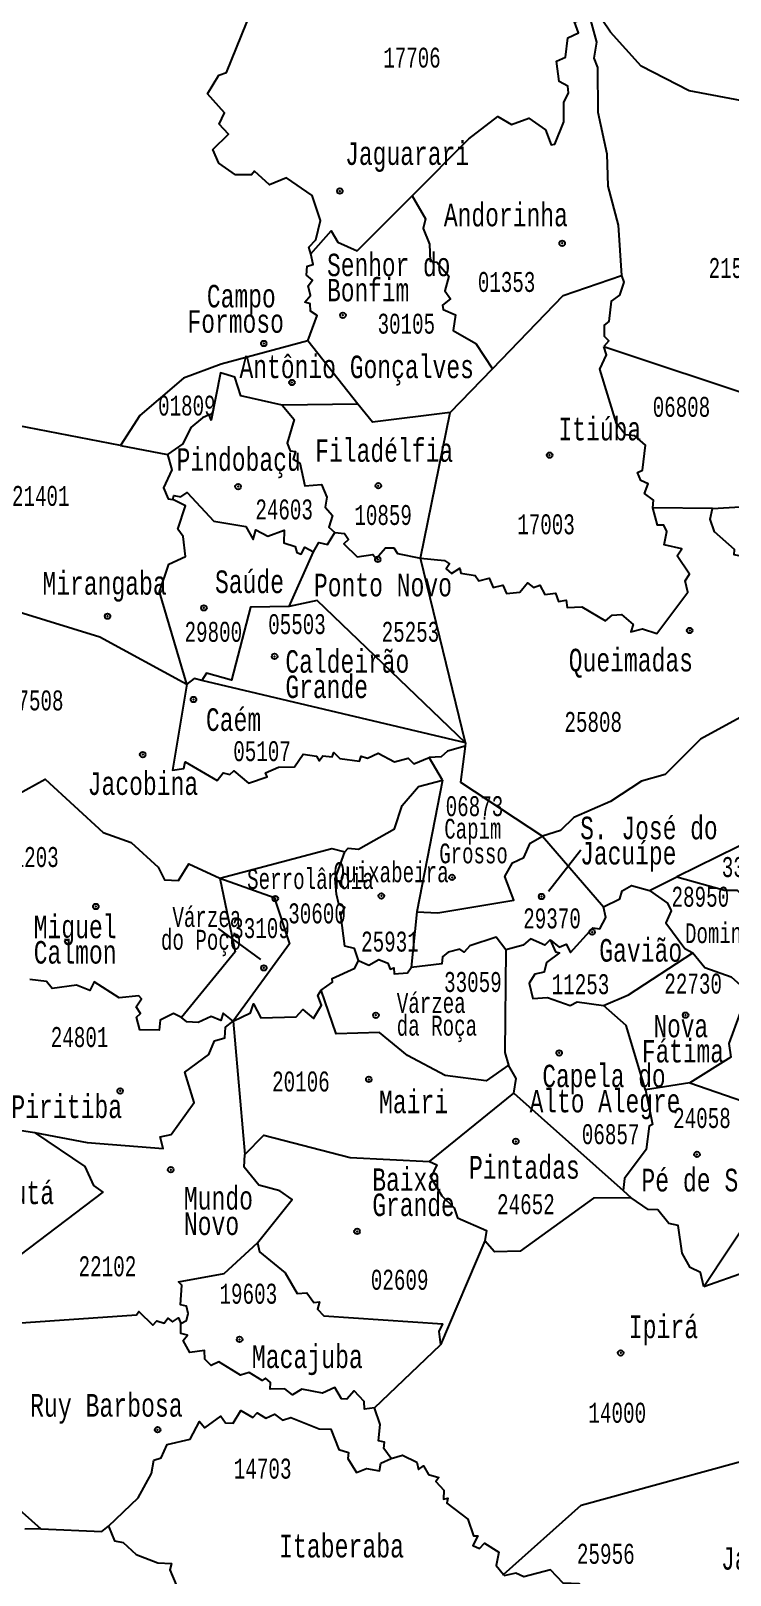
# Model space of a CAD drawing. Header units: millimetres. Extents: x 9851 to 10267, y 23387 to 23778.
# Drawn here: x 10183.74 to 10195.17, y 23599.58 to 23624.81 of the extents above; entities that cross this region are included whole.
import ezdxf
from ezdxf.enums import TextEntityAlignment as Align

# ---------------------------------------------------------------- set-up
doc = ezdxf.new("R2010")
doc.units = ezdxf.units.MM
doc.layers.add('3', color=7, linetype='Continuous')
doc.styles.add('MONOTXT', font='MONOTXT', dxfattribs={"height": 0.2})

# ---------------------------------------------------------------- blocks, each defined once
blk = doc.blocks.new('SEDE')
at = {"layer": '3', "color": 7, "linetype": 'Continuous'}
blk.add_circle((0, 0), 0.00451, dxfattribs=at)

msp = doc.modelspace()

# ---------------------------------------------------------------- linework, layer by layer
at = {"color": 7, "linetype": 'Continuous'}
for p, q in [((10189.087, 23618.714), (10188.269, 23619.749)), ((10193.102, 23619.655), (10198.046, 23618.018)), ((10190.592, 23618.577), (10191.285, 23619.289)), ((10185.207, 23618.04), (10181.419, 23618.764)), ((10189.087, 23618.714), (10187.849, 23618.696)), ((10190.11, 23616.2), (10190.592, 23618.577)), ((10185.207, 23618.04), (10185.974, 23617.893)), ((10194.882, 23617.01), (10193.906, 23617.019)), ((10187.962, 23615.408), (10188.362, 23616.301)), ((10190.843, 23613.18), (10190.11, 23616.2)), ((10190.843, 23613.18), (10186.536, 23614.2)), ((10190.843, 23613.18), (10190.838, 23613.126)), ((10190.469, 23612.571), (10190.252, 23612.94)), ((10190.469, 23612.571), (10190.048, 23610.42)), ((10192.1, 23611.654), (10193.1, 23610.501)), ((10192.2, 23610.756), (10192.728, 23611.432)), ((10193.851, 23610.769), (10194.3, 23610.988)), ((10190.048, 23610.42), (10189.956, 23609.508)), ((10187.501, 23609.642), (10186.808, 23610.148)), ((10187.046, 23608.632), (10187.24, 23606.455)), ((10194.51, 23607.624), (10193.786, 23607.507)), ((10190.257, 23606.341), (10191.635, 23607.453)), ((10191.635, 23607.453), (10193.422, 23605.865)), ((10182.282, 23607.056), (10183.799, 23606.812)), ((10193.422, 23605.865), (10193.553, 23605.747)), ((10191.162, 23605.043), (10190.437, 23603.345)), ((10195.422, 23604.531), (10194.739, 23604.288)), ((10189.359, 23602.315), (10190.437, 23603.345)), ((10183.902, 23600.335), (10183.64, 23600.329)), ((10191.471, 23599.568), (10191.465, 23599.591))]:
    msp.add_line(p, q, dxfattribs=at)
for points in [[(10188.318, 23621.169), (10188.283, 23621.282), (10188.397, 23621.4), (10188.475, 23621.714), (10188.338, 23622.126), (10187.918, 23622.414), (10187.639, 23622.298), (10187.397, 23622.52), (10187.347, 23622.461), (10187.083, 23622.459), (10186.811, 23622.65), (10186.716, 23622.874), (10186.97, 23623.126), (10186.82, 23623.292), (10186.906, 23623.473), (10186.625, 23623.785), (10186.811, 23624.091), (10186.94, 23624.134), (10187.582, 23625.725)], [(10189.97, 23622.121), (10190.901, 23623.05), (10191.372, 23623.412), (10191.597, 23623.282), (10191.879, 23623.385), (10192.154, 23623.198), (10192.243, 23622.954), (10192.305, 23622.963), (10192.449, 23623.33), (10192.451, 23623.644), (10192.525, 23623.803), (10192.515, 23623.909), (10192.375, 23623.987), (10192.329, 23624.319), (10192.478, 23624.385), (10192.515, 23624.7), (10192.692, 23624.781), (10192.626, 23624.963), (10192.767, 23625.001), (10192.735, 23625.198), (10192.621, 23625.349), (10192.694, 23625.399)], [(10192.694, 23625.399), (10192.719, 23625.271), (10192.867, 23625.28), (10192.9, 23625.176), (10192.872, 23625.051), (10192.983, 23624.632), (10192.942, 23624.369), (10193.003, 23624.215), (10193.008, 23623.484), (10193.156, 23622.804), (10193.169, 23622.274), (10193.338, 23621.641), (10193.395, 23620.815)], [(10198.135, 23622.306), (10196.408, 23623.477), (10194.497, 23623.833), (10193.717, 23624.235), (10193.216, 23624.793), (10192.803, 23625.403)], [(10188.318, 23621.169), (10188.651, 23621.549), (10188.755, 23621.359), (10189.075, 23621.217), (10189.97, 23622.121)], [(10189.97, 23622.121), (10190.19, 23621.742), (10190.151, 23621.582), (10190.257, 23621.331), (10190.269, 23621.051), (10190.373, 23621.032), (10190.572, 23620.808), (10190.507, 23620.566), (10190.6, 23620.437), (10190.468, 23620.334), (10190.479, 23620.263), (10190.683, 23620.174), (10190.645, 23619.916), (10191.013, 23619.706), (10191.285, 23619.289)], [(10188.269, 23619.749), (10188.418, 23620.161), (10188.31, 23620.231), (10188.306, 23620.355), (10188.216, 23620.383), (10188.31, 23620.49), (10188.272, 23620.645), (10188.346, 23620.739), (10188.248, 23620.824), (10188.256, 23620.968), (10188.352, 23620.996), (10188.318, 23621.169)], [(10191.285, 23619.289), (10192.438, 23620.49), (10193.395, 23620.815)], [(10193.395, 23620.815), (10193.429, 23620.709), (10193.358, 23620.493), (10193.227, 23620.396), (10193.188, 23620.066), (10193.111, 23620.003), (10193.108, 23619.825), (10193.187, 23619.75), (10193.102, 23619.655)], [(10188.269, 23619.749), (10186.849, 23619.37), (10186.233, 23619.138), (10185.522, 23618.531), (10185.207, 23618.04)], [(10193.906, 23617.019), (10193.915, 23617.145), (10193.767, 23617.255), (10193.829, 23617.413), (10193.707, 23617.467), (10193.653, 23617.596), (10193.739, 23617.637), (10193.788, 23618.045), (10193.612, 23618.194), (10193.456, 23618.213), (10193.312, 23618.398), (10193.04, 23619.288), (10193.146, 23619.521), (10193.102, 23619.655)], [(10187.849, 23618.696), (10187.172, 23618.852), (10187.072, 23619.155), (10186.839, 23619.227), (10186.685, 23618.453), (10186.655, 23618.537), (10186.547, 23618.492), (10186.357, 23618.334), (10186.227, 23618.068), (10185.974, 23617.893)], [(10187.849, 23618.696), (10188.045, 23618.463), (10187.93, 23618.076), (10187.976, 23617.954), (10188.067, 23617.939), (10188.027, 23617.816), (10188.138, 23617.755), (10188.217, 23617.379), (10188.492, 23617.403), (10188.576, 23617.195), (10188.552, 23617.029), (10188.669, 23616.897), (10188.613, 23616.705), (10188.71, 23616.616)], [(10190.592, 23618.577), (10189.325, 23618.418), (10189.087, 23618.714)], [(10185.974, 23617.893), (10186.042, 23617.639), (10185.907, 23617.345), (10185.986, 23617.168), (10186.06, 23617.154)], [(10186.289, 23614.139), (10185.844, 23615.65), (10185.997, 23616.098), (10186.266, 23616.227), (10186.232, 23616.554), (10186.141, 23616.674), (10186.268, 23617.053), (10186.06, 23617.154)], [(10186.06, 23617.154), (10186.078, 23617.223), (10186.192, 23617.201), (10186.296, 23617.27), (10186.733, 23616.802), (10187.255, 23616.714), (10187.376, 23616.505), (10187.419, 23616.66), (10187.613, 23616.555), (10187.882, 23616.655), (10187.873, 23616.45), (10188.061, 23616.388), (10188.087, 23616.291), (10188.158, 23616.261), (10188.217, 23616.377), (10188.362, 23616.301)], [(10194.882, 23617.01), (10196.978, 23617.133), (10197.102, 23616.96), (10197.053, 23616.811), (10197.117, 23616.621), (10196.995, 23615.992), (10197.049, 23615.499), (10196.97, 23615.327), (10197.248, 23615.305), (10197.477, 23615.126), (10197.483, 23615.011)], [(10181.436, 23616.99), (10182.434, 23616.988), (10182.538, 23616.42), (10182.951, 23615.992), (10183.037, 23615.789), (10183.421, 23615.514), (10183.542, 23615.318), (10184.869, 23614.912), (10186.289, 23614.139)], [(10190.11, 23616.2), (10190.501, 23616.16), (10190.585, 23616.105), (10190.529, 23616.025), (10190.614, 23615.946), (10190.751, 23616.032), (10190.77, 23615.955), (10191.003, 23615.914), (10191.063, 23615.827), (10191.233, 23615.869), (10191.294, 23615.717), (10191.454, 23615.757), (10191.512, 23615.622), (10191.73, 23615.64), (10191.858, 23615.797), (10191.955, 23615.719), (10192.058, 23615.756), (10192.143, 23615.606), (10192.313, 23615.626), (10192.363, 23615.489), (10192.491, 23615.51), (10192.506, 23615.391), (10192.745, 23615.4), (10193.132, 23615.172), (10193.239, 23615.265), (10193.391, 23615.277), (10193.583, 23615.114), (10193.545, 23614.993), (10193.738, 23615.04), (10193.971, 23614.965), (10194.48, 23615.643), (10194.436, 23615.827), (10194.507, 23615.935), (10194.305, 23616.235), (10194.381, 23616.35), (10194.093, 23616.413), (10194.134, 23616.635), (10194.083, 23616.736), (10193.979, 23616.738), (10193.906, 23617.019)], [(10196.581, 23614.597), (10195.574, 23615.34), (10195.502, 23615.538), (10195.39, 23615.621), (10195.445, 23615.892), (10195.353, 23615.967), (10195.37, 23616.223), (10195.232, 23616.25), (10195.24, 23616.338), (10194.911, 23616.628), (10194.843, 23616.833), (10194.882, 23617.01)], [(10188.362, 23616.301), (10188.448, 23616.451), (10188.591, 23616.42), (10188.71, 23616.616)], [(10188.71, 23616.616), (10188.868, 23616.601), (10188.931, 23616.504), (10188.856, 23616.429), (10189.073, 23616.218), (10189.332, 23616.256), (10189.386, 23616.194), (10189.534, 23616.368), (10189.675, 23616.366), (10189.733, 23616.272), (10190.11, 23616.2)], [(10187.962, 23615.408), (10187.329, 23615.399), (10187.02, 23614.203), (10186.612, 23614.317), (10186.536, 23614.2)], [(10190.843, 23613.18), (10188.419, 23615.508), (10187.962, 23615.408)], [(10196.581, 23614.597), (10196.645, 23614.515), (10196.615, 23614.437), (10196.494, 23614.482), (10196.318, 23614.361), (10196.183, 23614.147), (10196.006, 23614.115), (10195.814, 23613.848), (10195.673, 23613.86), (10195.574, 23613.727), (10194.683, 23613.239), (10194.106, 23612.663), (10193.718, 23612.556), (10193.212, 23612.223), (10192.613, 23611.959), (10192.396, 23611.745), (10192.1, 23611.654)], [(10186.289, 23614.139), (10186.056, 23612.732), (10186.241, 23612.758), (10186.26, 23612.871), (10186.786, 23612.564), (10186.881, 23612.688), (10186.991, 23612.662), (10187.056, 23612.72), (10187.298, 23612.521), (10187.601, 23612.624), (10187.577, 23612.69), (10187.787, 23612.78), (10188.049, 23612.787), (10188.191, 23612.997), (10188.411, 23612.96), (10188.455, 23612.888), (10188.512, 23612.97), (10188.667, 23612.951), (10188.69, 23613.024), (10188.791, 23612.923), (10189.111, 23612.882), (10189.138, 23612.964), (10189.243, 23612.928), (10189.415, 23613.009), (10189.686, 23612.87), (10189.908, 23612.927), (10189.997, 23612.834), (10190.252, 23612.94)], [(10186.536, 23614.2), (10186.41, 23614.232), (10186.289, 23614.139)], [(10190.838, 23613.126), (10190.547, 23613.046), (10190.444, 23612.949), (10190.252, 23612.94)], [(10190.838, 23613.126), (10190.763, 23612.537), (10192.1, 23611.654)], [(10183.498, 23612.324), (10183.977, 23612.587), (10184.924, 23611.716), (10185.38, 23611.553), (10185.822, 23611.146), (10185.926, 23610.943), (10186.155, 23610.932), (10186.324, 23611.2), (10186.827, 23610.969)], [(10188.873, 23611.397), (10188.928, 23611.461), (10189.094, 23611.442), (10189.682, 23611.772), (10189.809, 23612.155), (10190.075, 23612.467), (10190.469, 23612.571)], [(10197.918, 23611.16), (10195.959, 23611.807), (10194.3, 23610.988)], [(10190.048, 23610.42), (10190.392, 23610.403), (10191.635, 23610.609), (10191.488, 23610.996), (10191.614, 23611.218), (10191.798, 23611.306), (10191.903, 23611.543), (10192.1, 23611.654)], [(10186.827, 23610.969), (10188.66, 23611.453), (10188.873, 23611.397)], [(10189.096, 23609.623), (10189.032, 23609.817), (10188.873, 23609.859), (10188.805, 23610.366), (10188.871, 23610.487), (10188.773, 23610.546), (10188.735, 23610.705), (10188.712, 23610.957), (10188.873, 23611.397)], [(10186.827, 23610.969), (10187.077, 23609.767), (10186.202, 23608.691)], [(10186.827, 23610.969), (10187.715, 23610.651), (10187.969, 23609.894), (10187.046, 23608.632)], [(10193.1, 23610.501), (10193.364, 23610.628), (10193.405, 23610.759), (10193.558, 23610.846), (10193.851, 23610.769)], [(10193.851, 23610.769), (10194.146, 23610.559), (10194.204, 23610.437), (10194.117, 23610.24), (10194.428, 23609.818), (10194.56, 23609.75)], [(10194.3, 23610.988), (10195.077, 23610.77), (10195.283, 23610.773), (10195.863, 23610.24), (10195.85, 23610.027), (10195.987, 23609.943)], [(10192.227, 23609.961), (10192.377, 23609.84), (10192.487, 23609.89), (10192.561, 23609.756), (10192.923, 23610.157), (10193.039, 23610.142), (10193.137, 23610.323), (10193.1, 23610.501)], [(10191.503, 23609.8), (10191.344, 23610.007), (10190.917, 23609.864), (10190.822, 23609.757), (10190.752, 23609.806), (10190.563, 23609.758), (10190.469, 23609.684), (10190.458, 23609.569), (10189.956, 23609.508)], [(10191.503, 23609.8), (10191.484, 23608.121), (10191.549, 23607.913)], [(10192.227, 23609.961), (10192.142, 23609.875), (10191.905, 23609.978), (10191.788, 23609.875), (10191.503, 23609.8)], [(10192.227, 23609.961), (10192.313, 23609.763), (10192.38, 23609.748), (10192.168, 23609.593), (10192.129, 23609.434), (10191.975, 23609.4), (10191.885, 23609.253), (10191.946, 23609.001), (10192.184, 23609.019), (10192.556, 23608.886), (10192.667, 23608.947), (10193.098, 23608.89)], [(10193.098, 23608.89), (10193.51, 23609.064), (10194.56, 23609.75)], [(10194.56, 23609.75), (10194.753, 23609.506), (10195.187, 23609.355), (10195.386, 23609.175)], [(10188.484, 23609.139), (10188.671, 23609.271), (10188.667, 23609.33), (10189.035, 23609.499), (10189.096, 23609.623)], [(10189.096, 23609.623), (10189.262, 23609.548), (10189.425, 23609.641), (10189.577, 23609.582), (10189.614, 23609.481), (10189.673, 23609.504), (10189.68, 23609.403), (10189.897, 23609.423), (10189.956, 23609.508)], [(10186.202, 23608.691), (10186.073, 23608.757), (10185.854, 23608.648), (10185.839, 23608.486), (10185.524, 23608.489), (10185.465, 23608.698), (10185.531, 23608.755), (10185.463, 23608.864), (10185.549, 23608.995), (10185.507, 23609.044), (10185.185, 23609.012), (10184.774, 23609.275), (10184.706, 23609.134), (10184.488, 23609.221), (10184.09, 23609.167), (10183.998, 23609.278), (10183.724, 23609.311)], [(10187.046, 23608.632), (10187.33, 23608.768), (10187.377, 23608.916), (10187.499, 23608.685), (10188.075, 23608.702), (10188.184, 23608.821), (10188.362, 23608.675), (10188.489, 23608.894), (10188.431, 23609.053), (10188.484, 23609.139)], [(10191.549, 23607.913), (10191.18, 23607.659), (10190.513, 23607.742), (10189.898, 23608.072), (10189.44, 23608.449), (10188.732, 23608.422), (10188.484, 23609.139)], [(10195.386, 23609.175), (10195.39, 23608.939), (10195.15, 23608.267), (10195.18, 23608.044), (10194.51, 23607.624)], [(10187.046, 23608.632), (10186.884, 23608.765), (10186.847, 23608.64), (10186.69, 23608.708), (10186.477, 23608.609), (10186.291, 23608.623), (10186.202, 23608.691)], [(10193.786, 23607.507), (10193.469, 23608.559), (10193.098, 23608.89)], [(10183.799, 23606.812), (10184.659, 23606.648), (10185.905, 23606.552), (10185.854, 23606.743), (10186.036, 23606.778), (10186.409, 23607.305), (10186.258, 23607.796), (10186.648, 23608.087), (10186.742, 23608.311), (10186.913, 23608.358), (10186.923, 23608.533), (10187.046, 23608.632)], [(10191.635, 23607.453), (10191.67, 23607.696), (10191.549, 23607.913)], [(10193.786, 23607.507), (10193.9, 23606.941), (10193.845, 23606.917), (10193.795, 23606.535), (10193.442, 23606.062), (10193.422, 23605.865)], [(10194.51, 23607.624), (10195.375, 23607.327), (10195.412, 23606.473), (10195.555, 23606.556), (10195.986, 23606.172), (10194.739, 23604.288)], [(10183.799, 23606.812), (10184.625, 23606.257), (10184.762, 23605.948), (10184.919, 23605.835), (10183.559, 23604.807), (10183.513, 23604.899), (10183.443, 23604.799), (10183.249, 23604.807), (10182.91, 23605.194), (10182.207, 23605.155), (10182.088, 23605.029), (10181.978, 23605.054), (10181.921, 23604.984)], [(10187.24, 23606.455), (10187.549, 23606.771), (10188.957, 23606.403), (10190.257, 23606.341)], [(10187.447, 23605.008), (10188.012, 23605.716), (10187.808, 23605.859), (10187.466, 23605.952), (10187.225, 23606.248), (10187.24, 23606.455)], [(10190.257, 23606.341), (10190.373, 23606.283), (10190.279, 23606.075), (10190.458, 23605.778), (10190.656, 23605.583), (10190.714, 23605.42), (10191.187, 23605.211), (10191.162, 23605.043)], [(10193.553, 23605.747), (10192.938, 23605.739), (10191.735, 23604.871), (10191.32, 23604.861), (10191.162, 23605.043)], [(10194.739, 23604.288), (10194.685, 23604.523), (10194.515, 23604.607), (10194.385, 23604.843), (10194.318, 23605.29), (10194.165, 23605.325), (10193.988, 23605.547), (10193.827, 23605.556), (10193.553, 23605.747)], [(10186.189, 23603.692), (10186.283, 23603.741), (10186.31, 23603.855), (10186.282, 23603.976), (10186.187, 23603.998), (10186.208, 23604.317), (10186.154, 23604.374), (10186.901, 23604.507), (10187.447, 23605.008)], [(10187.447, 23605.008), (10187.476, 23604.86), (10187.899, 23604.521), (10188.094, 23604.183), (10188.252, 23604.194), (10188.366, 23604.036), (10188.457, 23604.047), (10188.423, 23603.924), (10188.531, 23603.817), (10190.467, 23603.684), (10190.409, 23603.56), (10190.437, 23603.345)], [(10182.078, 23603.601), (10185.468, 23603.835), (10185.505, 23603.887), (10185.735, 23603.665), (10185.801, 23603.736), (10185.918, 23603.696), (10185.978, 23603.777), (10186.058, 23603.721), (10186.153, 23603.786), (10186.189, 23603.692)], [(10189.359, 23602.315), (10189.195, 23602.29), (10189.188, 23602.418), (10189.024, 23602.593), (10188.902, 23602.457), (10188.816, 23602.46), (10188.71, 23602.645), (10188.508, 23602.554), (10188.169, 23602.618), (10188.018, 23602.525), (10187.894, 23602.621), (10187.653, 23602.619), (10187.657, 23602.728), (10187.578, 23602.797), (10187.522, 23602.762), (10187.307, 23602.891), (10187.169, 23602.849), (10186.81, 23603.067), (10186.69, 23603.007), (10186.585, 23603.106), (10186.58, 23603.252), (10186.34, 23603.216), (10186.231, 23603.415), (10186.301, 23603.503), (10186.19, 23603.528), (10186.189, 23603.692)], [(10179.998, 23602.377), (10182.424, 23601.654), (10183.902, 23600.335)], [(10185.009, 23600.379), (10185.492, 23600.843), (10185.711, 23601.241), (10185.753, 23601.457), (10185.872, 23601.498), (10185.969, 23601.714), (10186.342, 23601.8), (10186.494, 23602.092), (10186.582, 23601.986), (10186.847, 23602.178), (10186.921, 23602.07), (10187.049, 23602.065), (10187.173, 23602.27), (10187.369, 23602.154), (10187.438, 23602.23), (10187.58, 23602.142), (10187.72, 23602.209), (10187.854, 23602.112), (10187.991, 23602.157), (10188.451, 23601.97), (10188.641, 23601.963), (10188.773, 23601.634), (10188.932, 23601.582), (10188.919, 23601.487), (10189.062, 23601.257), (10189.228, 23601.321), (10189.436, 23601.286), (10189.459, 23601.409), (10189.631, 23601.485)], [(10189.631, 23601.485), (10189.509, 23601.649), (10189.519, 23601.751), (10189.422, 23601.776), (10189.448, 23602.04), (10189.359, 23602.315)], [(10191.465, 23599.591), (10192.732, 23600.723), (10196.433, 23601.736)], [(10189.631, 23601.485), (10189.815, 23601.538), (10190.046, 23601.427), (10190.075, 23601.308), (10190.16, 23601.366), (10190.241, 23601.224), (10190.408, 23601.175), (10190.357, 23601.107), (10190.491, 23600.966), (10190.486, 23600.823), (10190.554, 23600.838), (10190.541, 23600.758), (10190.883, 23600.494), (10190.974, 23600.219), (10191.045, 23600.221), (10190.964, 23600.062), (10191.07, 23600.016), (10191.152, 23600.101), (10191.391, 23599.954), (10191.344, 23599.736), (10191.465, 23599.591)], [(10183.902, 23600.335), (10184.898, 23600.29), (10185.009, 23600.379)], [(10185.009, 23600.379), (10185.105, 23600.138), (10185.248, 23600.115), (10185.463, 23599.918), (10185.816, 23599.779), (10186.038, 23599.767), (10186.013, 23599.666), (10187.191, 23596.88)], [(10192.86, 23599.2), (10192.703, 23599.439), (10192.441, 23599.449), (10192.235, 23599.665), (10191.796, 23599.551), (10191.664, 23599.613), (10191.471, 23599.568)]]:
    msp.add_lwpolyline(points, dxfattribs=at)
for p in [(10188.791, 23622.196), (10192.424, 23621.343), (10188.841, 23620.166), (10187.547, 23619.705), (10188.008, 23619.068), (10192.219, 23617.88), (10187.127, 23617.366), (10189.419, 23617.382), (10189.41, 23616.177), (10186.569, 23615.385), (10184.994, 23615.249), (10194.508, 23615.016), (10187.724, 23614.593), (10186.399, 23613.888), (10185.569, 23612.988), (10190.624, 23610.982), (10184.802, 23610.505), (10187.735, 23610.635), (10189.469, 23610.677), (10192.087, 23610.669), (10192.913, 23610.088), (10187.549, 23609.502), (10189.38, 23608.727), (10194.441, 23608.73), (10192.374, 23608.113), (10185.199, 23607.491), (10189.263, 23607.68), (10191.666, 23606.668), (10194.627, 23606.455), (10186.027, 23606.205), (10189.072, 23605.196), (10187.152, 23603.432), (10193.38, 23603.21), (10185.813, 23601.955)]:
    msp.add_point(p, dxfattribs=at)

# ---------------------------------------------------------------- block references
for p, xscale, yscale, zscale, rotation in [((10188.791, 23622.196), 9.999988896858506, 9.999988896858506, 10, 1.374177562266713), ((10192.424, 23621.343), 10, 10, 10, 1.409404858825805), ((10188.841, 23620.166), 9.999979097573462, 9.999979097573462, 10, 1.40487054134067), ((10187.547, 23619.705), 10.00001766343253, 10.00001766343253, 10, 1.402996931725311), ((10188.008, 23619.068), 9.999978385790797, 9.999978385790797, 10, 1.415546086516923), ((10192.219, 23617.88), 10, 10, 10, 1.461448893171209), ((10187.127, 23617.366), 10.00001055864158, 10.00001055864158, 10, 1.433689842729287), ((10189.419, 23617.382), 9.999987751285262, 9.999987751285262, 10, 1.449706485144701), ((10189.41, 23616.177), 10.00001942689008, 10.00001942689008, 10, 1.46731667622519), ((10184.994, 23615.249), 9.999978333423543, 9.999978333423543, 10, 1.447572725975472), ((10186.569, 23615.385), 10.00002319178689, 10.00002319178689, 10, 1.457708046159696), ((10194.508, 23615.016), 9.999984179255636, 9.999984179255636, 10, 1.520967924309229), ((10187.724, 23614.593), 10.00001834409574, 10.00001834409574, 10, 1.477458744439926), ((10186.399, 23613.888), 10.00001714355672, 10.00001714355672, 10, 1.477192028879748), ((10185.569, 23612.988), 10, 10, 10, 1.482799946215461), ((10190.624, 23610.982), 9.999986843478549, 9.999986843478549, 10, 1.551394232679453), ((10184.802, 23610.505), 9.999979008559968, 9.999979008559968, 10, 1.509758968872198), ((10187.735, 23610.635), 10, 10, 10, 1.532710286792618), ((10189.469, 23610.677), 10, 10, 10, 1.546319582662822), ((10192.087, 23610.669), 10.00001760152448, 10.00001760152448, 10, 1.567670549638617), ((10192.913, 23610.088), 9.999999999999998, 9.999999999999998, 9.999999999999998, 1.582620625696597), ((10187.549, 23609.502), 10.00001073493326, 10.00001073493326, 10, 1.546586289933551), ((10189.38, 23608.727), 9.999999999999998, 9.999999999999998, 9.999999999999998, 1.573011947723666), ((10194.441, 23608.73), 10.00001374435977, 10.00001374435977, 10, 1.614913745177517), ((10192.374, 23608.113), 10.00002102012736, 10.00002102012736, 10, 1.606905280547782), ((10189.263, 23607.68), 10.000014211435, 10.000014211435, 10, 1.586354461580115), ((10185.199, 23607.491), 10, 10, 10, 1.552727768184645), ((10191.666, 23606.668), 10, 10, 10, 1.62132203494787), ((10194.627, 23606.455), 10, 10, 10, 1.649881354658642), ((10186.027, 23606.205), 10.00001577355646, 10.00001577355646, 10, 1.577012504025865), ((10189.072, 23605.196), 9.999984275208, 9.999984275208, 10, 1.618388353391983), ((10187.152, 23603.432), 10, 10, 10, 1.623455616193839), ((10193.38, 23603.21), 10.00000000000001, 10.00000000000001, 10.00000000000001, 1.685115727466193), ((10185.813, 23601.955), 10, 10, 10, 1.629330527503604)]:
    msp.add_blockref('SEDE', p, dxfattribs=dict(at, xscale=xscale, yscale=yscale, zscale=zscale, rotation=rotation))

# ---------------------------------------------------------------- texts
at = {"color": 7, "linetype": 'Continuous', "style": 'MONOTXT'}
for s, height, rotation, width, p in [('17706', 0.3249, 0, 0.666761, (10189.969, 23624.377)), ('21500', 0.3253, 360, 0.666755, (10195.287, 23620.939)), ('01353', 0.3253, 360, 0.666763, (10191.515, 23620.711)), ('30105', 0.3254, 360, 0.666763, (10189.877, 23620.029)), ('21401', 0.3256, 360, 0.666758, (10183.902, 23617.215)), ('10859', 0.3257, 360, 0.666763, (10189.498, 23616.903)), ('17003', 0.3257, 360, 0.666755, (10192.16, 23616.751)), ('05503', 0.3259, 0, 0.666758, (10188.09, 23615.12)), ('29800', 0.3259, 0, 0.666763, (10186.723, 23614.994)), ('25253', 0.3259, 0, 0.66676, (10189.944, 23614.994)), ('25808', 0.326, 0, 0.666763, (10192.931, 23613.522)), ('05107', 0.3261, 360, 0.66676, (10187.519, 23613.044)), ('06873', 0.3262, 360, 0.66676, (10190.99, 23612.145)), ('Capim ', 0.3232, 0.0216, 0.666758, (10191.057, 23611.742)), ('Grosso', 0.3232, 0.0216, 0.666758, (10190.975, 23611.373)), ('21203', 0.3263, 0, 0.666757, (10183.725, 23611.314)), ('33000', 0.3263, 360, 0.66676, (10195.503, 23611.15)), ('28950', 0.3264, 360, 0.666757, (10194.682, 23610.665)), ('30600', 0.3265, 360, 0.666757, (10188.418, 23610.393)), ('33109', 0.3264, 0, 0.66676, (10187.502, 23610.152)), ('29370', 0.3264, 360, 0.666757, (10192.258, 23610.311)), ('25931', 0.3265, 0, 0.66676, (10189.609, 23609.932)), ('33059', 0.3265, 0, 0.66676, (10190.965, 23609.272)), ('11253', 0.3265, 0, 0.666763, (10192.723, 23609.236)), ('22730', 0.3265, 0, 0.666755, (10194.564, 23609.245)), ('24801', 0.3266, 0, 0.66676, (10184.537, 23608.372)), ('20106', 0.3267, 360, 0.66676, (10188.154, 23607.646)), ('06857', 0.3268, 360, 0.666757, (10193.216, 23606.785)), ('24652', 0.327, 0, 0.66676, (10191.831, 23605.641)), ('19603', 0.3271, 0, 0.666763, (10187.295, 23604.178)), ('14000', 0.3274, 360, 0.66676, (10193.324, 23602.233)), ('14703', 0.3275, 360, 0.66676, (10187.528, 23601.32)), ('25956', 0.3276, 0, 0.666763, (10193.137, 23599.928))]:
    msp.add_text(s, height=height, rotation=rotation, dxfattribs=dict(at, width=width)).set_placement(p, align=Align.MIDDLE)
for s, height, rotation, width, p in [('Jaguarari', 0.3685, 360, 0.705882, (10188.877, 23622.624)), ('Senhor do ', 0.3665, 359.997, 0.70588, (10188.582, 23620.806)), ('Bonfim', 0.3665, 359.997, 0.70588, (10188.582, 23620.394)), ('Iti%%250ba', 0.369, 0, 0.705881, (10192.362, 23618.122)), ('Sa%%250de', 0.3693, 360, 0.705884, (10186.75, 23615.627)), ('S. Jos%%233 do ', 0.3678, 359.9923, 0.705879, (10192.718, 23611.605)), ('Jacu%%237pe', 0.3678, 359.9923, 0.705879, (10192.718, 23611.192)), ('Baixa ', 0.3674, 359.9966, 0.705885, (10189.321, 23605.86)), ('Grande', 0.3674, 359.9966, 0.705885, (10189.321, 23605.447)), ('Ipir%%225 ', 0.3709, 360, 0.705879, (10193.513, 23603.452)), ('Itaberaba', 0.3714, 0, 0.705881, (10187.797, 23599.868))]:
    msp.add_text(s, height=height, rotation=rotation, dxfattribs=dict(at, width=width)).set_placement(p)
for s, height, rotation, width, p in [('Andorinha', 0.3686, 0, 0.705882, (10192.517, 23621.621)), ('Campo ', 0.3685, 359.9926, 0.705879, (10187.968, 23620.295)), ('Formoso', 0.3685, 359.9926, 0.705879, (10187.876, 23619.881)), ('Ruy Barbosa', 0.37108, 360, 0.705881, (10186.222, 23602.169))]:
    msp.add_text(s, height=height, rotation=rotation, dxfattribs=dict(at, width=width)).set_placement(p, align=Align.RIGHT)
at = {"color": 7, "linetype": 'Continuous', "style": 'MONOTXT', "width": 0.705881}
for s, height, p in [('Ant%%244nio Gon%%231alves', 0.36887, (10187.15, 23619.139)), ('Jacobina', 0.3697, (10184.669, 23612.329))]:
    msp.add_text(s, height=height, dxfattribs=at).set_placement(p)
at = {"color": 7, "linetype": 'Continuous', "style": 'MONOTXT'}
for s, height, width, p in [('01809', 0.3255, 0.666766, (10186.29, 23618.691)), ('06808', 0.3255, 0.666758, (10194.373, 23618.67)), ('24603', 0.3257, 0.666763, (10187.88, 23616.994)), ('17508', 0.326, 0.666755, (10183.804, 23613.873)), ('24058', 0.3268, 0.666766, (10194.708, 23607.049)), ('22102', 0.3271, 0.66676, (10184.992, 23604.626)), ('02609', 0.3271, 0.66676, (10189.768, 23604.406))]:
    msp.add_text(s, height=height, dxfattribs=dict(at, width=width)).set_placement(p, align=Align.MIDDLE)
for s, height, rotation, width, p in [('Filad%%233lfia', 0.36905, 360, 0.705881, (10189.515, 23617.772)), ('Pindoba%%231u', 0.36907, 0, 0.705887, (10187.137, 23617.625)), ('Mirangaba', 0.3693, 360, 0.705883, (10184.945, 23615.601)), ('Quixabeira', 0.3263, 360, 0.666757, (10189.628, 23610.902))]:
    msp.add_text(s, height=height, rotation=rotation, dxfattribs=dict(at, width=width)).set_placement(p, align=Align.CENTER)
for s, height, width, p in [('Ponto Novo', 0.3693, 0.705878, (10189.495, 23615.943)), ('Pintadas', 0.3705, 0.705884, (10191.806, 23606.429)), ('P%%233 de Serra', 0.37051, 0.705881, (10194.963, 23606.22))]:
    msp.add_text(s, height=height, dxfattribs=dict(at, width=width)).set_placement(p, align=Align.TOP_CENTER)
for s, height, rotation, width, p in [('Caldeir%%227o ', 0.36824, 359.9896, 0.705888, (10187.901, 23614.51)), ('Grande', 0.3682, 359.9896, 0.705888, (10187.901, 23614.096)), (' V%%225rzea ', 0.32498, 359.988, 0.666758, (10185.867, 23610.333)), ('do Po%%231o', 0.32498, 359.988, 0.666758, (10185.867, 23609.962)), ('V%%225rzea ', 0.32503, 359.9876, 0.666758, (10189.721, 23608.928)), ('da Ro%%231a', 0.32503, 359.9876, 0.666758, (10189.72, 23608.558))]:
    msp.add_text(s, height=height, rotation=rotation, dxfattribs=dict(at, width=width)).set_placement(p, align=Align.MIDDLE_LEFT)
for s, height, width, p in [('Queimadas', 0.3694, 0.705879, (10194.562, 23614.717)), ('Piritiba', 0.3704, 0.705882, (10185.232, 23607.419))]:
    msp.add_text(s, height=height, rotation=0, dxfattribs=dict(at, width=width)).set_placement(p, align=Align.TOP_RIGHT)
for s, height, rotation, width, p in [('Ca%%233m', 0.3695, 0, 0.705882, (10186.602, 23613.744)), ('Serrol%%226ndia', 0.32625, 360, 0.666763, (10187.274, 23611.118)), ('Miguel ', 0.3695, 359.99, 0.705885, (10183.787, 23610.357)), ('Calmon', 0.3695, 359.99, 0.705885, (10183.787, 23609.942)), ('Mairi', 0.3703, 360, 0.705882, (10189.431, 23607.498)), ('Mundo ', 0.37, 359.9888, 0.705879, (10186.241, 23605.924)), ('Novo', 0.37, 359.9888, 0.705879, (10186.241, 23605.508)), ('Macajuba', 0.3709, 360, 0.705885, (10187.353, 23603.334))]:
    msp.add_text(s, height=height, rotation=rotation, dxfattribs=dict(at, width=width)).set_placement(p, align=Align.TOP_LEFT)
for s, height, rotation, width, p in [('Domingos', 0.3229, 0.0091, 0.666761, (10195.178, 23610.23)), ('Nova ', 0.3654, 0.0271, 0.705883, (10194.474, 23608.734)), ('F%%225tima', 0.3654, 0.0271, 0.705883, (10194.398, 23608.323)), ('Capela do ', 0.3664, 0.0039, 0.705881, (10193.219, 23607.92)), ('Alto Alegre', 0.36641, 0.0039, 0.705881, (10193.124, 23607.508)), ('Tapiramut%%225 ', 0.37055, 360, 0.70588, (10183.102, 23606.013)), ('Jambeiro', 0.3663, 0.0079, 0.705887, (10195.916, 23600.036))]:
    msp.add_text(s, height=height, rotation=rotation, dxfattribs=dict(at, width=width)).set_placement(p, align=Align.TOP_CENTER)
at = {"color": 7, "linetype": 'Continuous', "style": 'MONOTXT', "width": 0.705884}
msp.add_text('Gavi%%227o', height=0.37, dxfattribs=at).set_placement((10193.029, 23609.974), align=Align.TOP_LEFT)

doc.saveas('drawing.dxf')
